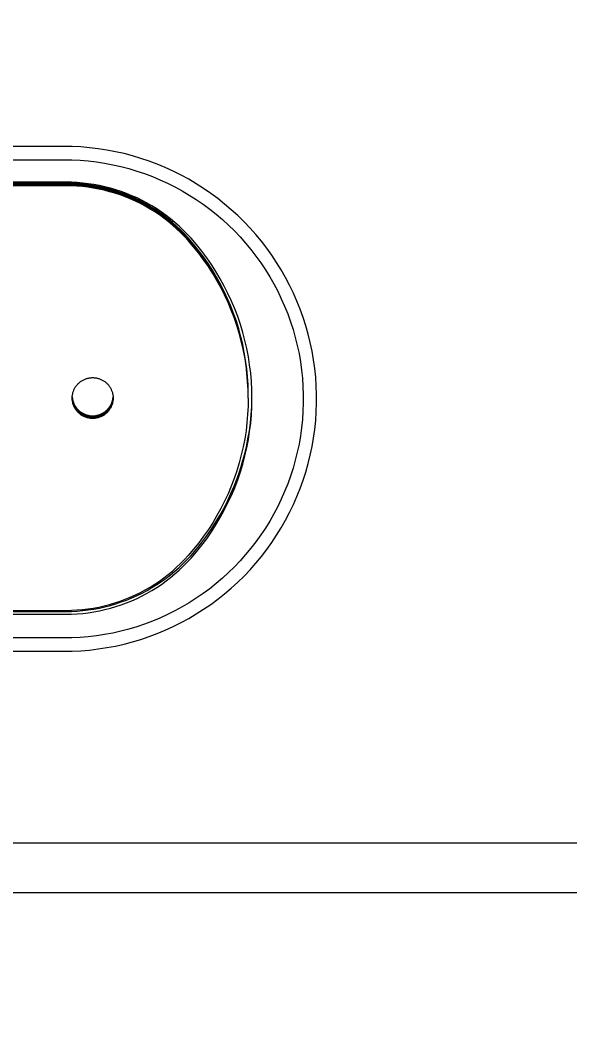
# Model space of a CAD drawing. Header units: millimetres. Extents: x -208 to 4974, y -28 to 3137.
# Drawn here: x 1557 to 1630.8, y 2717.2 to 2854.2 of the extents above; entities that cross this region are included whole.
import ezdxf

# ---------------------------------------------------------------- set-up
doc = ezdxf.new("R2010")
doc.units = ezdxf.units.MM
doc.layers.add('ZANO_R', color=7, linetype='Continuous', lineweight=0)
doc.layers.add('ZANO_W', color=1, linetype='Continuous', lineweight=0)
doc.styles.add('Arial', font='arial.ttf')
doc.styles.get("Standard").update_dxf_attribs({"font": 'ARIALUNI.TTF'})
doc.dimstyles.new('pl i ang', dxfattribs={"dimtxt": 50, "dimasz": 50, "dimexe": 1.25, "dimexo": 0.625, "dimgap": 10, "dimtad": 1, "dimtoh": 1, "dimtxsty": 'Standard', "dimcen": 2.5, "dimclrd": 1, "dimclre": 1, "dimclrt": 1, "dimadec": 0, "dimazin": 0, "dimtfac": 1, "dimtmove": 0, "dimatfit": 3, "dimfxl": 1, "dimarcsym": 1})

# ---------------------------------------------------------------- blocks, each defined once
blk = doc.blocks.new('*D507')
at = {"layer": 'ZANO_W', "color": 1, "lineweight": -2}
blk.add_arc((4072.53, 2413.74), 150.81, 99.5517, 164.7582, dxfattribs=at)
at = {"layer": 'ZANO_W', "color": 1}
for points in [[(4047.72, 2555.79), (4047.28, 2569.12), (4087.48, 2563.8)], [(3920.41, 2454.27), (3933.63, 2452.5), (3921.72, 2413.74)]]:
    blk.add_solid(points, dxfattribs=at)
at = {"layer": 'ZANO_W', "color": 1, "insert": (3950.72, 2548.28), "char_height": 40, "attachment_point": 5, "rotation": 42.155, "style": 'Arial'}
blk.add_mtext('96%%d', dxfattribs=at)

msp = doc.modelspace()

# ---------------------------------------------------------------- linework, layer by layer
at = {"layer": 'ZANO_R'}
for p, q in [((1562.83, 2837.23), (1475.42, 2837.23)), ((1564, 2837.21), (1562.83, 2837.23)), ((1565.17, 2837.16), (1564, 2837.21)), ((1566.34, 2837.06), (1565.17, 2837.16)), ((1567.5, 2836.92), (1566.34, 2837.06)), ((1568.66, 2836.74), (1567.5, 2836.92)), ((1569.81, 2836.53), (1568.66, 2836.74)), ((1570.96, 2836.27), (1569.81, 2836.53)), ((1572.09, 2835.97), (1570.96, 2836.27)), ((1573.21, 2835.63), (1572.09, 2835.97)), ((1475.42, 2835.45), (1562.83, 2835.45)), ((1562.83, 2835.45), (1563.94, 2835.43)), ((1563.94, 2835.43), (1565.05, 2835.38)), ((1565.05, 2835.38), (1566.15, 2835.28)), ((1566.15, 2835.28), (1567.26, 2835.15)), ((1567.26, 2835.15), (1568.35, 2834.98)), ((1568.35, 2834.98), (1569.44, 2834.78)), ((1569.44, 2834.78), (1570.53, 2834.53)), ((1570.53, 2834.53), (1571.6, 2834.25)), ((1574.32, 2835.26), (1573.21, 2835.63)), ((1575.42, 2834.85), (1574.32, 2835.26)), ((1576.5, 2834.39), (1575.42, 2834.85)), ((1571.6, 2834.25), (1572.67, 2833.93)), ((1572.67, 2833.93), (1573.72, 2833.58)), ((1573.72, 2833.58), (1574.76, 2833.19)), ((1574.76, 2833.19), (1575.78, 2832.76)), ((1577.57, 2833.91), (1576.5, 2834.39)), ((1578.62, 2833.38), (1577.57, 2833.91)), ((1579.65, 2832.82), (1578.62, 2833.38)), ((1563.13, 2832.43), (1446.35, 2832.43)), ((1563.13, 2832.31), (1446.35, 2832.31)), ((1563.13, 2832.19), (1446.35, 2832.19)), ((1563.13, 2832.08), (1446.35, 2832.08)), ((1563.13, 2831.96), (1446.35, 2831.96)), ((1563.89, 2832.42), (1563.13, 2832.43)), ((1563.88, 2832.3), (1563.13, 2832.31)), ((1563.88, 2832.18), (1563.13, 2832.19)), ((1563.88, 2832.06), (1563.13, 2832.08)), ((1563.88, 2831.95), (1563.13, 2831.96)), ((1564.62, 2832.26), (1563.88, 2832.3)), ((1564.62, 2832.14), (1563.88, 2832.18)), ((1564.62, 2832.03), (1563.88, 2832.06)), ((1564.62, 2831.91), (1563.88, 2831.95)), ((1564.65, 2832.38), (1563.89, 2832.42)), ((1565.36, 2832.2), (1564.62, 2832.26)), ((1565.36, 2832.08), (1564.62, 2832.14)), ((1565.36, 2831.96), (1564.62, 2832.03)), ((1565.36, 2831.85), (1564.62, 2831.91)), ((1565.41, 2832.32), (1564.65, 2832.38)), ((1566.1, 2832.11), (1565.36, 2832.2)), ((1566.1, 2832), (1565.36, 2832.08)), ((1566.1, 2831.88), (1565.36, 2831.96)), ((1566.1, 2831.76), (1565.36, 2831.85)), ((1566.16, 2832.23), (1565.41, 2832.32)), ((1566.83, 2832), (1566.1, 2832.11)), ((1566.83, 2831.88), (1566.1, 2832)), ((1566.83, 2831.77), (1566.1, 2831.88)), ((1566.83, 2831.65), (1566.1, 2831.76)), ((1566.91, 2832.12), (1566.16, 2832.23)), ((1567.56, 2831.86), (1566.83, 2832)), ((1567.56, 2831.75), (1566.83, 2831.88)), ((1567.56, 2831.63), (1566.83, 2831.77)), ((1567.66, 2831.98), (1566.91, 2832.12)), ((1568.28, 2831.7), (1567.56, 2831.86)), ((1568.28, 2831.59), (1567.56, 2831.75)), ((1568.4, 2831.81), (1567.66, 2831.98)), ((1569, 2831.52), (1568.28, 2831.7)), ((1569.14, 2831.62), (1568.4, 2831.81)), ((1575.78, 2832.76), (1576.79, 2832.3)), ((1576.79, 2832.3), (1577.79, 2831.8)), ((1577.79, 2831.8), (1578.76, 2831.27)), ((1580.66, 2832.23), (1579.65, 2832.82)), ((1581.65, 2831.6), (1580.66, 2832.23)), ((1567.56, 2831.51), (1566.83, 2831.65)), ((1568.28, 2831.47), (1567.56, 2831.63)), ((1568.28, 2831.35), (1567.56, 2831.51)), ((1569, 2831.4), (1568.28, 2831.59)), ((1569, 2831.28), (1568.28, 2831.47)), ((1569, 2831.16), (1568.28, 2831.35)), ((1569.72, 2831.31), (1569, 2831.52)), ((1569.72, 2831.19), (1569, 2831.4)), ((1569.72, 2831.07), (1569, 2831.28)), ((1569.72, 2830.95), (1569, 2831.16)), ((1569.87, 2831.41), (1569.14, 2831.62)), ((1570.42, 2831.07), (1569.72, 2831.31)), ((1570.42, 2830.96), (1569.72, 2831.19)), ((1570.42, 2830.84), (1569.72, 2831.07)), ((1570.42, 2830.72), (1569.72, 2830.95)), ((1570.59, 2831.17), (1569.87, 2831.41)), ((1571.12, 2830.82), (1570.42, 2831.07)), ((1571.12, 2830.7), (1570.42, 2830.96)), ((1571.12, 2830.58), (1570.42, 2830.84)), ((1571.12, 2830.46), (1570.42, 2830.72)), ((1571.3, 2830.91), (1570.59, 2831.17)), ((1571.8, 2830.54), (1571.12, 2830.82)), ((1571.8, 2830.42), (1571.12, 2830.7)), ((1571.8, 2830.3), (1571.12, 2830.58)), ((1571.8, 2830.18), (1571.12, 2830.46)), ((1572, 2830.62), (1571.3, 2830.91)), ((1572.48, 2830.23), (1571.8, 2830.54)), ((1572.48, 2830.12), (1571.8, 2830.42)), ((1572.48, 2830), (1571.8, 2830.3)), ((1572.7, 2830.31), (1572, 2830.62)), ((1573.38, 2829.97), (1572.7, 2830.31)), ((1578.76, 2831.27), (1579.72, 2830.7)), ((1579.72, 2830.7), (1580.65, 2830.11)), ((1582.61, 2830.93), (1581.65, 2831.6)), ((1583.55, 2830.23), (1582.61, 2830.93)), ((1572.48, 2829.88), (1571.8, 2830.18)), ((1573.15, 2829.91), (1572.48, 2830.23)), ((1573.15, 2829.79), (1572.48, 2830.12)), ((1573.15, 2829.67), (1572.48, 2830)), ((1573.15, 2829.55), (1572.48, 2829.88)), ((1573.81, 2829.56), (1573.15, 2829.91)), ((1573.81, 2829.44), (1573.15, 2829.79)), ((1573.81, 2829.32), (1573.15, 2829.67)), ((1573.81, 2829.21), (1573.15, 2829.55)), ((1574.05, 2829.62), (1573.38, 2829.97)), ((1574.45, 2829.19), (1573.81, 2829.56)), ((1574.45, 2829.07), (1573.81, 2829.44)), ((1574.45, 2828.95), (1573.81, 2829.32)), ((1574.45, 2828.83), (1573.81, 2829.21)), ((1574.71, 2829.24), (1574.05, 2829.62)), ((1575.08, 2828.8), (1574.45, 2829.19)), ((1575.08, 2828.68), (1574.45, 2829.07)), ((1575.08, 2828.56), (1574.45, 2828.95)), ((1575.35, 2828.84), (1574.71, 2829.24)), ((1580.65, 2830.11), (1581.57, 2829.48)), ((1581.57, 2829.48), (1582.46, 2828.82)), ((1584.47, 2829.5), (1583.55, 2830.23)), ((1585.36, 2828.74), (1584.47, 2829.5)), ((1575.08, 2828.44), (1574.45, 2828.83)), ((1575.7, 2828.38), (1575.08, 2828.8)), ((1575.7, 2828.27), (1575.08, 2828.68)), ((1575.7, 2828.15), (1575.08, 2828.56)), ((1575.7, 2828.03), (1575.08, 2828.44)), ((1575.98, 2828.42), (1575.35, 2828.84)), ((1576.3, 2827.95), (1575.7, 2828.38)), ((1576.3, 2827.83), (1575.7, 2828.27)), ((1576.3, 2827.71), (1575.7, 2828.15)), ((1576.3, 2827.6), (1575.7, 2828.03)), ((1576.6, 2827.97), (1575.98, 2828.42)), ((1576.89, 2827.5), (1576.3, 2827.95)), ((1576.89, 2827.38), (1576.3, 2827.83)), ((1576.89, 2827.26), (1576.3, 2827.71)), ((1576.89, 2827.14), (1576.3, 2827.6)), ((1577.2, 2827.51), (1576.6, 2827.97)), ((1582.46, 2828.82), (1583.33, 2828.13)), ((1583.33, 2828.13), (1584.18, 2827.41)), ((1586.23, 2827.95), (1585.36, 2828.74)), ((1587.07, 2827.13), (1586.23, 2827.95)), ((1577.46, 2827.02), (1576.89, 2827.5)), ((1577.46, 2826.91), (1576.89, 2827.38)), ((1577.46, 2826.79), (1576.89, 2827.26)), ((1577.46, 2826.67), (1576.89, 2827.14)), ((1577.79, 2827.02), (1577.2, 2827.51)), ((1578.02, 2826.53), (1577.46, 2827.02)), ((1578.02, 2826.41), (1577.46, 2826.91)), ((1578.02, 2826.3), (1577.46, 2826.79)), ((1578.02, 2826.18), (1577.46, 2826.67)), ((1578.36, 2826.52), (1577.79, 2827.02)), ((1578.56, 2826.02), (1578.02, 2826.53)), ((1578.56, 2825.9), (1578.02, 2826.41)), ((1578.56, 2825.78), (1578.02, 2826.3)), ((1578.91, 2826), (1578.36, 2826.52)), ((1584.18, 2827.41), (1585, 2826.66)), ((1585, 2826.66), (1585.79, 2825.88)), ((1587.88, 2826.28), (1587.07, 2827.13)), ((1588.65, 2825.41), (1587.88, 2826.28)), ((1578.56, 2825.67), (1578.02, 2826.18)), ((1579.08, 2825.49), (1578.56, 2826.02)), ((1579.08, 2825.37), (1578.56, 2825.9)), ((1579.08, 2825.26), (1578.56, 2825.78)), ((1579.08, 2825.14), (1578.56, 2825.67)), ((1579.44, 2825.46), (1578.91, 2826)), ((1579.58, 2824.95), (1579.08, 2825.49)), ((1579.58, 2824.83), (1579.08, 2825.37)), ((1579.58, 2824.71), (1579.08, 2825.26)), ((1579.58, 2824.59), (1579.08, 2825.14)), ((1579.96, 2824.9), (1579.44, 2825.46)), ((1580.29, 2824.12), (1579.58, 2824.95)), ((1580.29, 2824), (1579.58, 2824.83)), ((1580.69, 2824.05), (1579.96, 2824.9)), ((1585.79, 2825.88), (1586.56, 2825.08)), ((1586.56, 2825.08), (1587.29, 2824.24)), ((1589.4, 2824.5), (1588.65, 2825.41)), ((1580.25, 2823.93), (1579.58, 2824.71)), ((1580.3, 2823.76), (1579.58, 2824.59)), ((1580.9, 2823.13), (1580.25, 2823.93)), ((1580.97, 2823.28), (1580.29, 2824.12)), ((1580.98, 2823.15), (1580.29, 2824)), ((1580.99, 2822.9), (1580.3, 2823.76)), ((1581.39, 2823.18), (1580.69, 2824.05)), ((1587.29, 2824.24), (1588, 2823.39)), ((1590.12, 2823.58), (1589.4, 2824.5)), ((1590.8, 2822.62), (1590.12, 2823.58)), ((1581.52, 2822.31), (1580.9, 2823.13)), ((1581.62, 2822.41), (1580.97, 2823.28)), ((1581.63, 2822.28), (1580.98, 2823.15)), ((1581.65, 2822.02), (1580.99, 2822.9)), ((1582.06, 2822.28), (1581.39, 2823.18)), ((1582.11, 2821.47), (1581.52, 2822.31)), ((1582.24, 2821.52), (1581.62, 2822.41)), ((1582.25, 2821.38), (1581.63, 2822.28)), ((1582.69, 2821.36), (1582.06, 2822.28)), ((1588, 2823.39), (1588.68, 2822.51)), ((1588.68, 2822.51), (1589.33, 2821.61)), ((1591.45, 2821.65), (1590.8, 2822.62)), ((1582.28, 2821.11), (1581.65, 2822.02)), ((1582.68, 2820.62), (1582.11, 2821.47)), ((1582.83, 2820.61), (1582.24, 2821.52)), ((1582.84, 2820.47), (1582.25, 2821.38)), ((1582.87, 2820.18), (1582.28, 2821.11)), ((1583.3, 2820.42), (1582.69, 2821.36)), ((1589.33, 2821.61), (1589.95, 2820.68)), ((1592.07, 2820.65), (1591.45, 2821.65)), ((1583.21, 2819.74), (1582.68, 2820.62)), ((1583.38, 2819.68), (1582.83, 2820.61)), ((1583.4, 2819.53), (1582.84, 2820.47)), ((1583.44, 2819.24), (1582.87, 2820.18)), ((1583.72, 2818.85), (1583.21, 2819.74)), ((1583.87, 2819.46), (1583.3, 2820.42)), ((1583.91, 2818.74), (1583.38, 2819.68)), ((1583.93, 2818.58), (1583.4, 2819.53)), ((1584.41, 2818.48), (1583.87, 2819.46)), ((1589.95, 2820.68), (1590.53, 2819.74)), ((1590.53, 2819.74), (1591.08, 2818.77)), ((1592.65, 2819.63), (1592.07, 2820.65)), ((1593.2, 2818.59), (1592.65, 2819.63)), ((1583.97, 2818.27), (1583.44, 2819.24)), ((1583.73, 2818.83), (1583.72, 2818.85)), ((1583.9, 2818.53), (1583.73, 2818.83)), ((1583.9, 2818.52), (1583.9, 2818.53)), ((1584.07, 2818.21), (1583.9, 2818.52)), ((1584.4, 2817.77), (1583.91, 2818.74)), ((1584.43, 2817.61), (1583.93, 2818.58)), ((1584.47, 2817.29), (1583.97, 2818.27)), ((1584.07, 2818.2), (1584.07, 2818.21)), ((1584.48, 2817.39), (1584.07, 2818.2)), ((1584.92, 2817.48), (1584.41, 2818.48)), ((1591.08, 2818.77), (1591.6, 2817.79)), ((1593.71, 2817.54), (1593.2, 2818.59)), ((1584.86, 2816.79), (1584.4, 2817.77)), ((1584.89, 2816.62), (1584.43, 2817.61)), ((1584.93, 2816.29), (1584.47, 2817.29)), ((1584.86, 2816.56), (1584.48, 2817.39)), ((1585.29, 2815.79), (1584.86, 2816.79)), ((1585.31, 2815.61), (1584.89, 2816.62)), ((1585.39, 2816.47), (1584.92, 2817.48)), ((1591.6, 2817.79), (1592.08, 2816.79)), ((1592.08, 2816.79), (1592.53, 2815.77)), ((1594.18, 2816.47), (1593.71, 2817.54)), ((1585.22, 2815.72), (1584.86, 2816.56)), ((1585.36, 2815.27), (1584.93, 2816.29)), ((1585.56, 2814.88), (1585.22, 2815.72)), ((1585.68, 2814.78), (1585.29, 2815.79)), ((1585.71, 2814.6), (1585.31, 2815.61)), ((1585.75, 2814.25), (1585.36, 2815.27)), ((1585.82, 2815.44), (1585.39, 2816.47)), ((1586.22, 2814.39), (1585.82, 2815.44)), ((1592.53, 2815.77), (1592.94, 2814.74)), ((1594.61, 2815.38), (1594.18, 2816.47)), ((1595.01, 2814.27), (1594.61, 2815.38)), ((1585.68, 2814.56), (1585.56, 2814.88)), ((1586.04, 2813.76), (1585.68, 2814.78)), ((1585.69, 2814.53), (1585.68, 2814.56)), ((1585.8, 2814.21), (1585.69, 2814.53)), ((1586.06, 2813.57), (1585.71, 2814.6)), ((1586.11, 2813.2), (1585.75, 2814.25)), ((1585.81, 2814.19), (1585.8, 2814.21)), ((1585.92, 2813.87), (1585.81, 2814.19)), ((1585.93, 2813.84), (1585.92, 2813.87)), ((1586.58, 2813.33), (1586.22, 2814.39)), ((1592.94, 2814.74), (1593.32, 2813.7)), ((1595.37, 2813.16), (1595.01, 2814.27)), ((1586.04, 2813.52), (1585.93, 2813.84)), ((1586.36, 2812.73), (1586.04, 2813.76)), ((1586.05, 2813.5), (1586.04, 2813.52)), ((1586.15, 2813.17), (1586.05, 2813.5)), ((1586.39, 2812.52), (1586.06, 2813.57)), ((1586.43, 2812.15), (1586.11, 2813.2)), ((1586.16, 2813.15), (1586.15, 2813.17)), ((1586.26, 2812.81), (1586.16, 2813.15)), ((1586.27, 2812.8), (1586.26, 2812.81)), ((1586.37, 2812.46), (1586.27, 2812.8)), ((1586.65, 2811.68), (1586.36, 2812.73)), ((1586.67, 2811.47), (1586.39, 2812.52)), ((1586.91, 2812.26), (1586.58, 2813.33)), ((1593.32, 2813.7), (1593.66, 2812.64)), ((1593.66, 2812.64), (1593.96, 2811.57)), ((1595.69, 2812.03), (1595.37, 2813.16)), ((1586.57, 2811.74), (1586.37, 2812.46)), ((1586.71, 2811.08), (1586.43, 2812.15)), ((1586.8, 2810.83), (1586.57, 2811.74)), ((1586.9, 2810.63), (1586.65, 2811.68)), ((1586.92, 2810.41), (1586.67, 2811.47)), ((1587.2, 2811.18), (1586.91, 2812.26)), ((1587.45, 2810.09), (1587.2, 2811.18)), ((1593.96, 2811.57), (1594.23, 2810.49)), ((1595.97, 2810.89), (1595.69, 2812.03)), ((1586.96, 2810.01), (1586.71, 2811.08)), ((1587, 2809.92), (1586.8, 2810.83)), ((1587.11, 2809.57), (1586.9, 2810.63)), ((1587.13, 2809.34), (1586.92, 2810.41)), ((1587.16, 2808.93), (1586.96, 2810.01)), ((1587.17, 2809), (1587, 2809.92)), ((1587.66, 2808.99), (1587.45, 2810.09)), ((1594.23, 2810.49), (1594.46, 2809.41)), ((1596.21, 2809.75), (1595.97, 2810.89)), ((1587.29, 2808.5), (1587.11, 2809.57)), ((1587.31, 2808.26), (1587.13, 2809.34)), ((1587.34, 2807.84), (1587.16, 2808.93)), ((1587.32, 2808.07), (1587.17, 2809)), ((1587.43, 2807.42), (1587.29, 2808.5)), ((1587.83, 2807.89), (1587.66, 2808.99)), ((1594.46, 2809.41), (1594.65, 2808.31)), ((1596.42, 2808.59), (1596.21, 2809.75)), ((1596.58, 2807.43), (1596.42, 2808.59)), ((1587.45, 2807.18), (1587.31, 2808.26)), ((1587.44, 2807.14), (1587.32, 2808.07)), ((1587.47, 2806.75), (1587.34, 2807.84)), ((1587.54, 2806.34), (1587.43, 2807.42)), ((1587.53, 2806.21), (1587.44, 2807.14)), ((1587.55, 2806.1), (1587.45, 2807.18)), ((1587.97, 2806.77), (1587.83, 2807.89)), ((1594.65, 2808.31), (1594.8, 2807.21)), ((1594.8, 2807.21), (1594.92, 2806.11)), ((1596.7, 2806.26), (1596.58, 2807.43)), ((1565.05, 2805.61), (1565.13, 2805.67)), ((1565.13, 2805.67), (1565.21, 2805.72)), ((1565.21, 2805.72), (1565.29, 2805.77)), ((1565.29, 2805.77), (1565.37, 2805.82)), ((1565.37, 2805.82), (1565.46, 2805.87)), ((1565.46, 2805.87), (1565.54, 2805.91)), ((1565.54, 2805.91), (1565.63, 2805.95)), ((1565.63, 2805.95), (1565.72, 2805.99)), ((1565.72, 2805.99), (1565.81, 2806.02)), ((1565.81, 2806.02), (1565.9, 2806.05)), ((1565.9, 2806.05), (1565.99, 2806.08)), ((1565.99, 2806.08), (1566.08, 2806.11)), ((1566.08, 2806.11), (1566.17, 2806.13)), ((1566.17, 2806.13), (1566.27, 2806.15)), ((1566.27, 2806.15), (1566.36, 2806.16)), ((1566.36, 2806.16), (1566.46, 2806.17)), ((1566.46, 2806.17), (1566.55, 2806.18)), ((1566.55, 2806.18), (1566.65, 2806.19)), ((1566.65, 2806.19), (1566.74, 2806.19)), ((1566.74, 2806.19), (1566.84, 2806.19)), ((1566.84, 2806.19), (1566.94, 2806.18)), ((1566.94, 2806.18), (1567.03, 2806.17)), ((1567.03, 2806.17), (1567.13, 2806.16)), ((1567.13, 2806.16), (1567.22, 2806.15)), ((1567.22, 2806.15), (1567.31, 2806.13)), ((1567.31, 2806.13), (1567.41, 2806.11)), ((1567.41, 2806.11), (1567.5, 2806.08)), ((1567.5, 2806.08), (1567.59, 2806.05)), ((1567.59, 2806.05), (1567.68, 2806.02)), ((1567.68, 2806.02), (1567.77, 2805.99)), ((1567.77, 2805.99), (1567.86, 2805.95)), ((1567.86, 2805.95), (1567.95, 2805.91)), ((1567.95, 2805.91), (1568.03, 2805.87)), ((1568.03, 2805.87), (1568.12, 2805.82)), ((1568.12, 2805.82), (1568.2, 2805.77)), ((1568.2, 2805.77), (1568.28, 2805.72)), ((1568.28, 2805.72), (1568.36, 2805.67)), ((1568.36, 2805.67), (1568.43, 2805.61)), ((1587.56, 2805.65), (1587.47, 2806.75)), ((1587.54, 2806.05), (1587.53, 2806.21)), ((1587.61, 2805.26), (1587.54, 2806.34)), ((1587.56, 2805.83), (1587.54, 2806.05)), ((1587.61, 2805.01), (1587.55, 2806.1)), ((1587.57, 2805.7), (1587.56, 2805.83)), ((1587.62, 2804.55), (1587.56, 2805.65)), ((1587.59, 2805.45), (1587.57, 2805.7)), ((1588.06, 2805.66), (1587.97, 2806.77)), ((1588.12, 2804.54), (1588.06, 2805.66)), ((1594.92, 2806.11), (1594.99, 2805)), ((1596.78, 2805.09), (1596.7, 2806.26)), ((1564.1, 2804.2), (1564.13, 2804.3)), ((1564.13, 2804.3), (1564.16, 2804.39)), ((1564.16, 2804.39), (1564.2, 2804.47)), ((1564.2, 2804.47), (1564.23, 2804.56)), ((1564.23, 2804.56), (1564.27, 2804.65)), ((1564.27, 2804.65), (1564.32, 2804.74)), ((1564.32, 2804.74), (1564.37, 2804.82)), ((1564.37, 2804.82), (1564.41, 2804.9)), ((1564.41, 2804.9), (1564.47, 2804.98)), ((1564.47, 2804.98), (1564.52, 2805.06)), ((1564.52, 2805.06), (1564.58, 2805.14)), ((1564.58, 2805.14), (1564.64, 2805.21)), ((1564.64, 2805.21), (1564.7, 2805.28)), ((1564.7, 2805.28), (1564.77, 2805.35)), ((1564.77, 2805.35), (1564.84, 2805.42)), ((1564.84, 2805.42), (1564.91, 2805.49)), ((1564.91, 2805.49), (1564.98, 2805.55)), ((1564.98, 2805.55), (1565.05, 2805.61)), ((1568.43, 2805.61), (1568.51, 2805.55)), ((1568.51, 2805.55), (1568.58, 2805.49)), ((1568.58, 2805.49), (1568.65, 2805.42)), ((1568.65, 2805.42), (1568.72, 2805.35)), ((1568.72, 2805.35), (1568.78, 2805.28)), ((1568.78, 2805.28), (1568.85, 2805.21)), ((1568.85, 2805.21), (1568.91, 2805.14)), ((1568.91, 2805.14), (1568.97, 2805.06)), ((1568.97, 2805.06), (1569.02, 2804.98)), ((1569.02, 2804.98), (1569.07, 2804.9)), ((1569.07, 2804.9), (1569.12, 2804.82)), ((1569.12, 2804.82), (1569.17, 2804.74)), ((1569.17, 2804.74), (1569.21, 2804.65)), ((1569.21, 2804.65), (1569.25, 2804.56)), ((1569.25, 2804.56), (1569.29, 2804.47)), ((1569.29, 2804.47), (1569.33, 2804.39)), ((1569.33, 2804.39), (1569.36, 2804.3)), ((1569.36, 2804.3), (1569.39, 2804.2)), ((1587.59, 2805.34), (1587.59, 2805.45)), ((1587.61, 2805.08), (1587.59, 2805.34)), ((1587.64, 2804.18), (1587.61, 2805.26)), ((1587.61, 2804.98), (1587.61, 2805.08)), ((1587.64, 2803.92), (1587.61, 2805.01)), ((1587.62, 2804.7), (1587.61, 2804.98)), ((1587.62, 2804.63), (1587.62, 2804.7)), ((1587.63, 2804.32), (1587.62, 2804.63)), ((1587.64, 2803.45), (1587.62, 2804.55)), ((1587.63, 2804.27), (1587.63, 2804.32)), ((1587.64, 2804.16), (1587.63, 2804.27)), ((1588.14, 2803.42), (1588.12, 2804.54)), ((1594.99, 2805), (1595.03, 2803.89)), ((1596.82, 2803.92), (1596.78, 2805.09)), ((1563.99, 2803.45), (1564, 2803.54)), ((1563.99, 2803.51), (1564, 2803.41)), ((1564, 2803.35), (1563.99, 2803.45)), ((1564, 2803.64), (1564.01, 2803.73)), ((1564, 2803.54), (1564, 2803.64)), ((1564, 2803.62), (1564.01, 2803.53)), ((1564, 2803.47), (1564, 2803.56)), ((1564.01, 2803.37), (1564, 2803.47)), ((1564, 2803.41), (1564.01, 2803.32)), ((1564, 2803.26), (1564, 2803.35)), ((1564.01, 2803.16), (1564, 2803.26)), ((1564.01, 2803.73), (1564.02, 2803.83)), ((1564.01, 2803.53), (1564.02, 2803.43)), ((1564.02, 2803.28), (1564.01, 2803.37)), ((1564.01, 2803.32), (1564.02, 2803.22)), ((1564.02, 2803.07), (1564.01, 2803.16)), ((1564.02, 2803.83), (1564.04, 2803.92)), ((1564.02, 2803.43), (1564.03, 2803.34)), ((1564.04, 2803.18), (1564.02, 2803.28)), ((1564.02, 2803.22), (1564.03, 2803.13)), ((1564.04, 2802.97), (1564.02, 2803.07)), ((1564.03, 2803.34), (1564.05, 2803.25)), ((1564.03, 2803.13), (1564.05, 2803.03)), ((1564.04, 2803.92), (1564.06, 2804.02)), ((1564.06, 2803.09), (1564.04, 2803.18)), ((1564.06, 2802.88), (1564.04, 2802.97)), ((1564.05, 2803.25), (1564.07, 2803.15)), ((1564.05, 2803.03), (1564.07, 2802.94)), ((1564.06, 2804.02), (1564.08, 2804.11)), ((1564.08, 2803), (1564.06, 2803.09)), ((1564.07, 2803.15), (1564.1, 2803.06)), ((1564.07, 2802.94), (1564.09, 2802.85)), ((1564.08, 2804.11), (1564.1, 2804.2)), ((1564.11, 2802.91), (1564.08, 2803)), ((1564.1, 2803.06), (1564.12, 2802.97)), ((1564.14, 2802.81), (1564.11, 2802.91)), ((1564.12, 2802.97), (1564.15, 2802.88)), ((1569.33, 2802.88), (1569.36, 2802.97)), ((1569.38, 2802.91), (1569.35, 2802.81)), ((1569.36, 2802.97), (1569.39, 2803.06)), ((1569.41, 2803), (1569.38, 2802.91)), ((1569.39, 2804.2), (1569.41, 2804.11)), ((1569.39, 2803.06), (1569.42, 2803.15)), ((1569.4, 2802.85), (1569.42, 2802.94)), ((1569.41, 2804.11), (1569.43, 2804.02)), ((1569.43, 2803.09), (1569.41, 2803)), ((1569.42, 2803.15), (1569.44, 2803.25)), ((1569.42, 2802.94), (1569.44, 2803.03)), ((1569.43, 2804.02), (1569.45, 2803.92)), ((1569.45, 2803.18), (1569.43, 2803.09)), ((1569.45, 2802.97), (1569.43, 2802.88)), ((1569.44, 2803.25), (1569.45, 2803.34)), ((1569.44, 2803.03), (1569.46, 2803.13)), ((1569.45, 2803.92), (1569.47, 2803.83)), ((1569.45, 2803.34), (1569.47, 2803.43)), ((1569.46, 2803.28), (1569.45, 2803.18)), ((1569.47, 2803.07), (1569.45, 2802.97)), ((1569.48, 2803.37), (1569.46, 2803.28)), ((1569.46, 2803.13), (1569.47, 2803.22)), ((1569.47, 2803.83), (1569.48, 2803.73)), ((1569.47, 2803.43), (1569.48, 2803.53)), ((1569.47, 2803.22), (1569.48, 2803.32)), ((1569.48, 2803.16), (1569.47, 2803.07)), ((1569.48, 2803.73), (1569.49, 2803.64)), ((1569.48, 2803.53), (1569.49, 2803.62)), ((1569.49, 2803.56), (1569.48, 2803.47)), ((1569.48, 2803.47), (1569.48, 2803.37)), ((1569.48, 2803.32), (1569.49, 2803.41)), ((1569.49, 2803.26), (1569.48, 2803.16)), ((1569.49, 2803.64), (1569.49, 2803.54)), ((1569.49, 2803.54), (1569.49, 2803.45)), ((1569.49, 2803.41), (1569.49, 2803.51)), ((1569.49, 2803.45), (1569.49, 2803.35)), ((1569.49, 2803.35), (1569.49, 2803.26)), ((1587.64, 2803.45), (1587.62, 2802.35)), ((1587.64, 2803.94), (1587.64, 2804.16)), ((1588.11, 2802.32), (1588.14, 2803.42)), ((1588.12, 2802.3), (1588.14, 2803.42)), ((1595.03, 2803.89), (1595.03, 2802.78)), ((1596.82, 2802.75), (1596.82, 2803.92)), ((1564.08, 2802.78), (1564.06, 2802.88)), ((1564.1, 2802.69), (1564.08, 2802.78)), ((1564.09, 2802.85), (1564.12, 2802.75)), ((1564.13, 2802.6), (1564.1, 2802.69)), ((1564.12, 2802.75), (1564.15, 2802.66)), ((1564.16, 2802.51), (1564.13, 2802.6)), ((1564.17, 2802.72), (1564.14, 2802.81)), ((1564.15, 2802.88), (1564.19, 2802.79)), ((1564.15, 2802.66), (1564.18, 2802.57)), ((1564.2, 2802.42), (1564.16, 2802.51)), ((1564.2, 2802.64), (1564.17, 2802.72)), ((1564.18, 2802.57), (1564.22, 2802.49)), ((1564.19, 2802.79), (1564.22, 2802.71)), ((1564.24, 2802.55), (1564.2, 2802.64)), ((1564.23, 2802.33), (1564.2, 2802.42)), ((1564.22, 2802.71), (1564.26, 2802.62)), ((1564.22, 2802.49), (1564.26, 2802.4)), ((1564.27, 2802.24), (1564.23, 2802.33)), ((1564.28, 2802.46), (1564.24, 2802.55)), ((1564.26, 2802.62), (1564.31, 2802.53)), ((1564.26, 2802.4), (1564.3, 2802.31)), ((1564.32, 2802.16), (1564.27, 2802.24)), ((1564.33, 2802.38), (1564.28, 2802.46)), ((1564.3, 2802.31), (1564.34, 2802.23)), ((1564.31, 2802.53), (1564.35, 2802.45)), ((1564.37, 2802.08), (1564.32, 2802.16)), ((1564.37, 2802.3), (1564.33, 2802.38)), ((1564.34, 2802.23), (1564.39, 2802.15)), ((1564.35, 2802.45), (1564.4, 2802.37)), ((1564.42, 2802.21), (1564.37, 2802.3)), ((1564.41, 2801.99), (1564.37, 2802.08)), ((1564.39, 2802.15), (1564.44, 2802.07)), ((1564.4, 2802.37), (1564.45, 2802.29)), ((1564.47, 2801.91), (1564.41, 2801.99)), ((1564.48, 2802.14), (1564.42, 2802.21)), ((1564.44, 2802.07), (1564.5, 2801.99)), ((1564.45, 2802.29), (1564.51, 2802.21)), ((1564.52, 2801.84), (1564.47, 2801.91)), ((1564.53, 2802.06), (1564.48, 2802.14)), ((1564.5, 2801.99), (1564.55, 2801.91)), ((1564.51, 2802.21), (1564.56, 2802.13)), ((1564.58, 2801.76), (1564.52, 2801.84)), ((1564.59, 2801.98), (1564.53, 2802.06)), ((1564.55, 2801.91), (1564.61, 2801.83)), ((1564.56, 2802.13), (1564.62, 2802.06)), ((1564.64, 2801.68), (1564.58, 2801.76)), ((1564.65, 2801.91), (1564.59, 2801.98)), ((1564.61, 2801.83), (1564.68, 2801.76)), ((1564.62, 2802.06), (1564.68, 2801.99)), ((1564.7, 2801.61), (1564.64, 2801.68)), ((1564.71, 2801.84), (1564.65, 2801.91)), ((1564.68, 2801.99), (1564.75, 2801.92)), ((1564.68, 2801.76), (1564.74, 2801.69)), ((1564.77, 2801.54), (1564.7, 2801.61)), ((1564.78, 2801.77), (1564.71, 2801.84)), ((1564.74, 2801.69), (1564.81, 2801.62)), ((1564.75, 2801.92), (1564.81, 2801.85)), ((1564.84, 2801.47), (1564.77, 2801.54)), ((1564.85, 2801.7), (1564.78, 2801.77)), ((1564.81, 2801.85), (1564.88, 2801.78)), ((1564.81, 2801.62), (1564.88, 2801.56)), ((1564.92, 2801.64), (1564.85, 2801.7)), ((1564.88, 2801.78), (1564.95, 2801.72)), ((1564.88, 2801.56), (1564.95, 2801.49)), ((1564.99, 2801.57), (1564.92, 2801.64)), ((1564.95, 2801.72), (1565.03, 2801.66)), ((1565.06, 2801.51), (1564.99, 2801.57)), ((1565.03, 2801.66), (1565.1, 2801.6)), ((1565.1, 2801.6), (1565.18, 2801.55)), ((1565.18, 2801.55), (1565.26, 2801.49)), ((1568.23, 2801.49), (1568.31, 2801.55)), ((1568.31, 2801.55), (1568.38, 2801.6)), ((1568.38, 2801.6), (1568.46, 2801.66)), ((1568.5, 2801.57), (1568.43, 2801.51)), ((1568.46, 2801.66), (1568.53, 2801.72)), ((1568.57, 2801.64), (1568.5, 2801.57)), ((1568.53, 2801.72), (1568.6, 2801.78)), ((1568.54, 2801.49), (1568.61, 2801.56)), ((1568.64, 2801.7), (1568.57, 2801.64)), ((1568.6, 2801.78), (1568.67, 2801.85)), ((1568.61, 2801.56), (1568.68, 2801.62)), ((1568.71, 2801.77), (1568.64, 2801.7)), ((1568.72, 2801.54), (1568.65, 2801.47)), ((1568.67, 2801.85), (1568.74, 2801.92)), ((1568.68, 2801.62), (1568.75, 2801.69)), ((1568.77, 2801.84), (1568.71, 2801.77)), ((1568.78, 2801.61), (1568.72, 2801.54)), ((1568.74, 2801.92), (1568.8, 2801.99)), ((1568.75, 2801.69), (1568.81, 2801.76)), ((1568.84, 2801.91), (1568.77, 2801.84)), ((1568.85, 2801.68), (1568.78, 2801.61)), ((1568.8, 2801.99), (1568.87, 2802.06)), ((1568.81, 2801.76), (1568.87, 2801.83)), ((1568.9, 2801.98), (1568.84, 2801.91)), ((1568.91, 2801.76), (1568.85, 2801.68)), ((1568.87, 2802.06), (1568.93, 2802.13)), ((1568.87, 2801.83), (1568.93, 2801.91)), ((1568.96, 2802.06), (1568.9, 2801.98)), ((1568.97, 2801.84), (1568.91, 2801.76)), ((1568.93, 2802.13), (1568.98, 2802.21)), ((1568.93, 2801.91), (1568.99, 2801.99)), ((1569.01, 2802.14), (1568.96, 2802.06)), ((1569.02, 2801.91), (1568.97, 2801.84)), ((1568.98, 2802.21), (1569.04, 2802.29)), ((1568.99, 2801.99), (1569.04, 2802.07)), ((1569.06, 2802.21), (1569.01, 2802.14)), ((1569.07, 2801.99), (1569.02, 2801.91)), ((1569.04, 2802.29), (1569.09, 2802.37)), ((1569.04, 2802.07), (1569.09, 2802.15)), ((1569.11, 2802.3), (1569.06, 2802.21)), ((1569.12, 2802.08), (1569.07, 2801.99)), ((1569.09, 2802.37), (1569.14, 2802.45)), ((1569.09, 2802.15), (1569.14, 2802.23)), ((1569.16, 2802.38), (1569.11, 2802.3)), ((1569.17, 2802.16), (1569.12, 2802.08)), ((1569.14, 2802.45), (1569.18, 2802.53)), ((1569.14, 2802.23), (1569.19, 2802.31)), ((1569.2, 2802.46), (1569.16, 2802.38)), ((1569.21, 2802.24), (1569.17, 2802.16)), ((1569.18, 2802.53), (1569.22, 2802.62)), ((1569.19, 2802.31), (1569.23, 2802.4)), ((1569.25, 2802.55), (1569.2, 2802.46)), ((1569.25, 2802.33), (1569.21, 2802.24)), ((1569.22, 2802.62), (1569.26, 2802.71)), ((1569.23, 2802.4), (1569.27, 2802.49)), ((1569.28, 2802.64), (1569.25, 2802.55)), ((1569.29, 2802.42), (1569.25, 2802.33)), ((1569.26, 2802.71), (1569.3, 2802.79)), ((1569.27, 2802.49), (1569.31, 2802.57)), ((1569.32, 2802.72), (1569.28, 2802.64)), ((1569.33, 2802.51), (1569.29, 2802.42)), ((1569.3, 2802.79), (1569.33, 2802.88)), ((1569.31, 2802.57), (1569.34, 2802.66)), ((1569.35, 2802.81), (1569.32, 2802.72)), ((1569.36, 2802.6), (1569.33, 2802.51)), ((1569.34, 2802.66), (1569.37, 2802.75)), ((1569.39, 2802.69), (1569.36, 2802.6)), ((1569.37, 2802.75), (1569.4, 2802.85)), ((1569.41, 2802.78), (1569.39, 2802.69)), ((1569.43, 2802.88), (1569.41, 2802.78)), ((1587.62, 2802.35), (1587.56, 2801.25)), ((1588.04, 2801.22), (1588.11, 2802.32)), ((1588.06, 2801.19), (1588.12, 2802.3)), ((1594.99, 2801.67), (1594.92, 2800.56)), ((1595.03, 2802.78), (1594.99, 2801.67)), ((1596.7, 2800.41), (1596.78, 2801.58)), ((1596.78, 2801.58), (1596.82, 2802.75)), ((1564.91, 2801.41), (1564.84, 2801.47)), ((1564.98, 2801.35), (1564.91, 2801.41)), ((1564.95, 2801.49), (1565.02, 2801.43)), ((1565.05, 2801.29), (1564.98, 2801.35)), ((1565.02, 2801.43), (1565.1, 2801.37)), ((1565.13, 2801.23), (1565.05, 2801.29)), ((1565.14, 2801.46), (1565.06, 2801.51)), ((1565.1, 2801.37), (1565.17, 2801.32)), ((1565.21, 2801.17), (1565.13, 2801.23)), ((1565.22, 2801.4), (1565.14, 2801.46)), ((1565.17, 2801.32), (1565.25, 2801.26)), ((1565.29, 2801.12), (1565.21, 2801.17)), ((1565.3, 2801.35), (1565.22, 2801.4)), ((1565.25, 2801.26), (1565.33, 2801.21)), ((1565.26, 2801.49), (1565.34, 2801.44)), ((1565.37, 2801.07), (1565.29, 2801.12)), ((1565.38, 2801.3), (1565.3, 2801.35)), ((1565.33, 2801.21), (1565.42, 2801.17)), ((1565.34, 2801.44), (1565.42, 2801.4)), ((1565.46, 2801.03), (1565.37, 2801.07)), ((1565.46, 2801.26), (1565.38, 2801.3)), ((1565.42, 2801.4), (1565.51, 2801.35)), ((1565.42, 2801.17), (1565.5, 2801.12)), ((1565.55, 2801.22), (1565.46, 2801.26)), ((1565.54, 2800.98), (1565.46, 2801.03)), ((1565.5, 2801.12), (1565.59, 2801.08)), ((1565.51, 2801.35), (1565.59, 2801.31)), ((1565.63, 2800.94), (1565.54, 2800.98)), ((1565.63, 2801.18), (1565.55, 2801.22)), ((1565.59, 2801.31), (1565.68, 2801.27)), ((1565.59, 2801.08), (1565.67, 2801.04)), ((1565.72, 2801.14), (1565.63, 2801.18)), ((1565.72, 2800.91), (1565.63, 2800.94)), ((1565.67, 2801.04), (1565.76, 2801)), ((1565.68, 2801.27), (1565.77, 2801.24)), ((1565.81, 2801.1), (1565.72, 2801.14)), ((1565.81, 2800.87), (1565.72, 2800.91)), ((1565.76, 2801), (1565.85, 2800.97)), ((1565.77, 2801.24), (1565.86, 2801.21)), ((1565.9, 2801.07), (1565.81, 2801.1)), ((1565.9, 2800.84), (1565.81, 2800.87)), ((1565.85, 2800.97), (1565.94, 2800.94)), ((1565.86, 2801.21), (1565.95, 2801.18)), ((1565.99, 2801.05), (1565.9, 2801.07)), ((1565.99, 2800.81), (1565.9, 2800.84)), ((1565.94, 2800.94), (1566.04, 2800.92)), ((1565.95, 2801.18), (1566.04, 2801.15)), ((1566.08, 2801.02), (1565.99, 2801.05)), ((1566.08, 2800.79), (1565.99, 2800.81)), ((1566.04, 2801.15), (1566.13, 2801.13)), ((1566.04, 2800.92), (1566.13, 2800.89)), ((1566.18, 2801), (1566.08, 2801.02)), ((1566.17, 2800.77), (1566.08, 2800.79)), ((1566.13, 2801.13), (1566.22, 2801.11)), ((1566.13, 2800.89), (1566.22, 2800.87)), ((1566.27, 2800.75), (1566.17, 2800.77)), ((1566.27, 2800.98), (1566.18, 2801)), ((1566.22, 2801.11), (1566.32, 2801.09)), ((1566.22, 2800.87), (1566.32, 2800.86)), ((1566.36, 2800.97), (1566.27, 2800.98)), ((1566.36, 2800.73), (1566.27, 2800.75)), ((1566.32, 2801.09), (1566.41, 2801.08)), ((1566.32, 2800.86), (1566.41, 2800.84)), ((1566.46, 2800.96), (1566.36, 2800.97)), ((1566.46, 2800.72), (1566.36, 2800.73)), ((1566.41, 2801.08), (1566.51, 2801.07)), ((1566.41, 2800.84), (1566.51, 2800.83)), ((1566.55, 2800.95), (1566.46, 2800.96)), ((1566.55, 2800.71), (1566.46, 2800.72)), ((1566.51, 2801.07), (1566.6, 2801.06)), ((1566.51, 2800.83), (1566.6, 2800.83)), ((1566.65, 2800.94), (1566.55, 2800.95)), ((1566.65, 2800.71), (1566.55, 2800.71)), ((1566.6, 2801.06), (1566.7, 2801.06)), ((1566.6, 2800.83), (1566.7, 2800.82)), ((1566.74, 2800.94), (1566.65, 2800.94)), ((1566.74, 2800.71), (1566.65, 2800.71)), ((1566.7, 2801.06), (1566.79, 2801.06)), ((1566.7, 2800.82), (1566.79, 2800.82)), ((1566.84, 2800.94), (1566.74, 2800.94)), ((1566.84, 2800.71), (1566.74, 2800.71)), ((1566.79, 2801.06), (1566.89, 2801.06)), ((1566.79, 2800.82), (1566.89, 2800.83)), ((1566.93, 2800.95), (1566.84, 2800.94)), ((1566.94, 2800.71), (1566.84, 2800.71)), ((1566.89, 2801.06), (1566.98, 2801.07)), ((1566.89, 2800.83), (1566.98, 2800.83)), ((1567.03, 2800.96), (1566.93, 2800.95)), ((1567.03, 2800.72), (1566.94, 2800.71)), ((1566.98, 2801.07), (1567.08, 2801.08)), ((1566.98, 2800.83), (1567.08, 2800.84)), ((1567.12, 2800.97), (1567.03, 2800.96)), ((1567.13, 2800.73), (1567.03, 2800.72)), ((1567.08, 2801.08), (1567.17, 2801.09)), ((1567.08, 2800.84), (1567.17, 2800.86)), ((1567.22, 2800.98), (1567.12, 2800.97)), ((1567.22, 2800.75), (1567.13, 2800.73)), ((1567.17, 2801.09), (1567.26, 2801.11)), ((1567.17, 2800.86), (1567.27, 2800.87)), ((1567.31, 2801), (1567.22, 2800.98)), ((1567.31, 2800.77), (1567.22, 2800.75)), ((1567.26, 2801.11), (1567.36, 2801.13)), ((1567.27, 2800.87), (1567.36, 2800.89)), ((1567.4, 2801.02), (1567.31, 2801)), ((1567.41, 2800.79), (1567.31, 2800.77)), ((1567.36, 2801.13), (1567.45, 2801.15)), ((1567.36, 2800.89), (1567.45, 2800.92)), ((1567.5, 2801.05), (1567.4, 2801.02)), ((1567.5, 2800.81), (1567.41, 2800.79)), ((1567.45, 2801.15), (1567.54, 2801.18)), ((1567.45, 2800.92), (1567.54, 2800.94)), ((1567.59, 2801.07), (1567.5, 2801.05)), ((1567.59, 2800.84), (1567.5, 2800.81)), ((1567.54, 2801.18), (1567.63, 2801.21)), ((1567.54, 2800.94), (1567.64, 2800.97)), ((1567.68, 2801.1), (1567.59, 2801.07)), ((1567.68, 2800.87), (1567.59, 2800.84)), ((1567.63, 2801.21), (1567.72, 2801.24)), ((1567.64, 2800.97), (1567.73, 2801)), ((1567.77, 2801.14), (1567.68, 2801.1)), ((1567.77, 2800.91), (1567.68, 2800.87)), ((1567.72, 2801.24), (1567.81, 2801.27)), ((1567.73, 2801), (1567.81, 2801.04)), ((1567.85, 2801.18), (1567.77, 2801.14)), ((1567.86, 2800.94), (1567.77, 2800.91)), ((1567.81, 2801.27), (1567.9, 2801.31)), ((1567.81, 2801.04), (1567.9, 2801.08)), ((1567.94, 2801.22), (1567.85, 2801.18)), ((1567.95, 2800.98), (1567.86, 2800.94)), ((1567.9, 2801.31), (1567.98, 2801.35)), ((1567.9, 2801.08), (1567.99, 2801.12)), ((1568.03, 2801.26), (1567.94, 2801.22)), ((1568.03, 2801.03), (1567.95, 2800.98)), ((1567.98, 2801.35), (1568.07, 2801.4)), ((1567.99, 2801.12), (1568.07, 2801.17)), ((1568.11, 2801.3), (1568.03, 2801.26)), ((1568.12, 2801.07), (1568.03, 2801.03)), ((1568.07, 2801.4), (1568.15, 2801.44)), ((1568.07, 2801.17), (1568.15, 2801.21)), ((1568.19, 2801.35), (1568.11, 2801.3)), ((1568.2, 2801.12), (1568.12, 2801.07)), ((1568.15, 2801.44), (1568.23, 2801.49)), ((1568.15, 2801.21), (1568.24, 2801.26)), ((1568.27, 2801.4), (1568.19, 2801.35)), ((1568.28, 2801.17), (1568.2, 2801.12)), ((1568.24, 2801.26), (1568.31, 2801.32)), ((1568.35, 2801.46), (1568.27, 2801.4)), ((1568.36, 2801.23), (1568.28, 2801.17)), ((1568.31, 2801.32), (1568.39, 2801.37)), ((1568.43, 2801.51), (1568.35, 2801.46)), ((1568.43, 2801.29), (1568.36, 2801.23)), ((1568.39, 2801.37), (1568.47, 2801.43)), ((1568.51, 2801.35), (1568.43, 2801.29)), ((1568.47, 2801.43), (1568.54, 2801.49)), ((1568.58, 2801.41), (1568.51, 2801.35)), ((1568.65, 2801.47), (1568.58, 2801.41)), ((1587.56, 2801.25), (1587.47, 2800.15)), ((1587.93, 2800.12), (1588.04, 2801.22)), ((1587.97, 2800.07), (1588.06, 2801.19)), ((1594.92, 2800.56), (1594.8, 2799.46)), ((1596.58, 2799.24), (1596.7, 2800.41)), ((1587.34, 2799.05), (1587.16, 2797.97)), ((1587.47, 2800.15), (1587.34, 2799.05)), ((1587.6, 2797.95), (1587.79, 2799.03)), ((1587.66, 2797.86), (1587.83, 2798.96)), ((1587.79, 2799.03), (1587.93, 2800.12)), ((1587.83, 2798.96), (1587.97, 2800.07)), ((1594.8, 2799.46), (1594.65, 2798.36)), ((1596.42, 2798.08), (1596.58, 2799.24)), ((1587.16, 2797.97), (1586.96, 2796.88)), ((1587.39, 2796.87), (1587.6, 2797.95)), ((1587.45, 2796.76), (1587.66, 2797.86)), ((1594.65, 2798.36), (1594.46, 2797.26)), ((1596.21, 2796.93), (1596.42, 2798.08)), ((1586.96, 2796.88), (1586.71, 2795.81)), ((1587.13, 2795.8), (1587.39, 2796.87)), ((1587.2, 2795.67), (1587.45, 2796.76)), ((1594.23, 2796.18), (1593.96, 2795.1)), ((1594.46, 2797.26), (1594.23, 2796.18)), ((1595.97, 2795.78), (1596.21, 2796.93)), ((1586.43, 2794.75), (1586.11, 2793.69)), ((1586.71, 2795.81), (1586.43, 2794.75)), ((1586.51, 2793.68), (1586.84, 2794.73)), ((1586.84, 2794.73), (1587.13, 2795.8)), ((1586.91, 2794.59), (1587.2, 2795.67)), ((1593.96, 2795.1), (1593.66, 2794.03)), ((1595.69, 2794.64), (1595.97, 2795.78)), ((1586.11, 2793.69), (1585.75, 2792.65)), ((1586.15, 2792.64), (1586.51, 2793.68)), ((1586.22, 2792.46), (1586.58, 2793.52)), ((1586.58, 2793.52), (1586.91, 2794.59)), ((1593.66, 2794.03), (1593.32, 2792.97)), ((1595.01, 2792.4), (1595.37, 2793.51)), ((1595.37, 2793.51), (1595.69, 2794.64)), ((1585.75, 2792.65), (1585.36, 2791.62)), ((1585.75, 2791.62), (1586.15, 2792.64)), ((1585.82, 2791.41), (1586.22, 2792.46)), ((1593.32, 2792.97), (1592.94, 2791.93)), ((1594.61, 2791.29), (1595.01, 2792.4)), ((1584.93, 2790.6), (1584.47, 2789.6)), ((1584.85, 2789.61), (1585.32, 2790.61)), ((1585.36, 2791.62), (1584.93, 2790.6)), ((1585.32, 2790.61), (1585.75, 2791.62)), ((1585.39, 2790.38), (1585.82, 2791.41)), ((1592.53, 2790.9), (1592.08, 2789.88)), ((1592.94, 2791.93), (1592.53, 2790.9)), ((1594.18, 2790.21), (1594.61, 2791.29)), ((1584.47, 2789.6), (1583.97, 2788.62)), ((1584.35, 2788.63), (1584.85, 2789.61)), ((1584.41, 2788.37), (1584.92, 2789.36)), ((1584.92, 2789.36), (1585.39, 2790.38)), ((1592.08, 2789.88), (1591.6, 2788.88)), ((1593.71, 2789.13), (1594.18, 2790.21)), ((1583.97, 2788.62), (1583.44, 2787.66)), ((1583.82, 2787.67), (1584.35, 2788.63)), ((1583.87, 2787.39), (1584.41, 2788.37)), ((1591.08, 2787.9), (1590.53, 2786.93)), ((1591.6, 2788.88), (1591.08, 2787.9)), ((1592.65, 2787.04), (1593.2, 2788.08)), ((1593.2, 2788.08), (1593.71, 2789.13)), ((1582.87, 2786.71), (1582.28, 2785.78)), ((1582.65, 2785.8), (1583.25, 2786.72)), ((1583.44, 2787.66), (1582.87, 2786.71)), ((1583.25, 2786.72), (1583.82, 2787.67)), ((1583.3, 2786.42), (1583.87, 2787.39)), ((1590.53, 2786.93), (1589.95, 2785.99)), ((1592.07, 2786.02), (1592.65, 2787.04)), ((1582.28, 2785.78), (1581.65, 2784.88)), ((1582.02, 2784.9), (1582.65, 2785.8)), ((1582.06, 2784.56), (1582.69, 2785.48)), ((1582.69, 2785.48), (1583.3, 2786.42)), ((1589.95, 2785.99), (1589.33, 2785.06)), ((1591.45, 2785.02), (1592.07, 2786.02)), ((1580.99, 2784), (1580.3, 2783.14)), ((1580.67, 2783.16), (1581.36, 2784.02)), ((1581.65, 2784.88), (1580.99, 2784)), ((1581.36, 2784.02), (1582.02, 2784.9)), ((1581.39, 2783.67), (1582.06, 2784.56)), ((1588.68, 2784.16), (1588, 2783.28)), ((1589.33, 2785.06), (1588.68, 2784.16)), ((1590.12, 2783.1), (1590.8, 2784.05)), ((1590.8, 2784.05), (1591.45, 2785.02)), ((1580.3, 2783.14), (1579.58, 2782.3)), ((1579.96, 2782.32), (1580.67, 2783.16)), ((1579.96, 2781.95), (1580.69, 2782.8)), ((1580.69, 2782.8), (1581.39, 2783.67)), ((1587.29, 2782.43), (1586.56, 2781.6)), ((1588, 2783.28), (1587.29, 2782.43)), ((1589.4, 2782.17), (1590.12, 2783.1)), ((1578.02, 2780.72), (1578.56, 2781.23)), ((1578.36, 2780.7), (1578.91, 2781.23)), ((1578.56, 2781.23), (1579.08, 2781.76)), ((1578.91, 2781.23), (1579.44, 2781.77)), ((1578.91, 2780.85), (1579.44, 2781.39)), ((1579.08, 2781.76), (1579.58, 2782.3)), ((1579.44, 2781.77), (1579.96, 2782.32)), ((1579.44, 2781.39), (1579.96, 2781.95)), ((1586.56, 2781.6), (1585.79, 2780.79)), ((1587.88, 2780.39), (1588.65, 2781.26)), ((1588.65, 2781.26), (1589.4, 2782.17)), ((1576.3, 2779.3), (1576.89, 2779.75)), ((1576.6, 2779.25), (1577.2, 2779.72)), ((1576.89, 2779.75), (1577.46, 2780.22)), ((1577.2, 2779.72), (1577.79, 2780.2)), ((1577.2, 2779.34), (1577.79, 2779.82)), ((1577.46, 2780.22), (1578.02, 2780.72)), ((1577.79, 2780.2), (1578.36, 2780.7)), ((1577.79, 2779.82), (1578.36, 2780.33)), ((1578.36, 2780.33), (1578.91, 2780.85)), ((1585, 2780.01), (1584.18, 2779.27)), ((1585.79, 2780.79), (1585, 2780.01)), ((1587.07, 2779.54), (1587.88, 2780.39)), ((1574.45, 2778.06), (1575.08, 2778.45)), ((1574.71, 2777.99), (1575.35, 2778.39)), ((1575.08, 2778.45), (1575.7, 2778.86)), ((1575.35, 2778.39), (1575.98, 2778.81)), ((1575.35, 2778.01), (1575.98, 2778.43)), ((1575.7, 2778.86), (1576.3, 2779.3)), ((1575.98, 2778.81), (1576.6, 2779.25)), ((1575.98, 2778.43), (1576.6, 2778.88)), ((1576.6, 2778.88), (1577.2, 2779.34)), ((1583.33, 2778.54), (1582.46, 2777.85)), ((1584.18, 2779.27), (1583.33, 2778.54)), ((1585.36, 2777.93), (1586.23, 2778.72)), ((1586.23, 2778.72), (1587.07, 2779.54)), ((1571.8, 2776.71), (1572.48, 2777.01)), ((1572, 2776.61), (1572.7, 2776.92)), ((1572.48, 2777.01), (1573.15, 2777.34)), ((1572.7, 2776.92), (1573.38, 2777.25)), ((1572.7, 2776.54), (1573.38, 2776.87)), ((1573.15, 2777.34), (1573.81, 2777.69)), ((1573.38, 2777.25), (1574.05, 2777.61)), ((1573.38, 2776.87), (1574.05, 2777.23)), ((1573.81, 2777.69), (1574.45, 2778.06)), ((1574.05, 2777.61), (1574.71, 2777.99)), ((1574.05, 2777.23), (1574.71, 2777.61)), ((1574.71, 2777.61), (1575.35, 2778.01)), ((1581.57, 2777.19), (1580.65, 2776.56)), ((1582.46, 2777.85), (1581.57, 2777.19)), ((1583.55, 2776.44), (1584.47, 2777.17)), ((1584.47, 2777.17), (1585.36, 2777.93)), ((1567.56, 2775.38), (1568.28, 2775.54)), ((1568.28, 2775.54), (1569, 2775.73)), ((1568.4, 2775.41), (1569.14, 2775.6)), ((1569, 2775.73), (1569.72, 2775.94)), ((1569.14, 2775.6), (1569.87, 2775.82)), ((1569.72, 2775.94), (1570.42, 2776.17)), ((1569.87, 2775.82), (1570.59, 2776.06)), ((1569.87, 2775.44), (1570.59, 2775.68)), ((1570.42, 2776.17), (1571.12, 2776.43)), ((1570.59, 2776.06), (1571.3, 2776.32)), ((1570.59, 2775.68), (1571.3, 2775.94)), ((1571.12, 2776.43), (1571.8, 2776.71)), ((1571.3, 2776.32), (1572, 2776.61)), ((1571.3, 2775.94), (1572, 2776.23)), ((1572, 2776.23), (1572.7, 2776.54)), ((1579.72, 2775.97), (1578.76, 2775.4)), ((1580.65, 2776.56), (1579.72, 2775.97)), ((1581.65, 2775.08), (1582.61, 2775.74)), ((1582.61, 2775.74), (1583.55, 2776.44)), ((1446.35, 2774.94), (1563.13, 2774.94)), ((1446.35, 2774.79), (1563.13, 2774.79)), ((1446.35, 2774.41), (1563.13, 2774.41)), ((1563.13, 2774.94), (1563.88, 2774.95)), ((1563.13, 2774.79), (1563.89, 2774.8)), ((1563.13, 2774.41), (1563.89, 2774.43)), ((1563.88, 2774.95), (1564.62, 2774.99)), ((1563.89, 2774.8), (1564.65, 2774.84)), ((1563.89, 2774.43), (1564.65, 2774.46)), ((1564.62, 2774.99), (1565.36, 2775.05)), ((1564.65, 2774.84), (1565.41, 2774.9)), ((1564.65, 2774.46), (1565.41, 2774.53)), ((1565.36, 2775.05), (1566.1, 2775.13)), ((1565.41, 2774.9), (1566.16, 2774.99)), ((1565.41, 2774.53), (1566.16, 2774.62)), ((1566.1, 2775.13), (1566.83, 2775.25)), ((1566.16, 2774.99), (1566.91, 2775.11)), ((1566.16, 2774.62), (1566.91, 2774.73)), ((1566.83, 2775.25), (1567.56, 2775.38)), ((1566.91, 2775.11), (1567.66, 2775.25)), ((1566.91, 2774.73), (1567.66, 2774.87)), ((1567.66, 2775.25), (1568.4, 2775.41)), ((1567.66, 2774.87), (1568.4, 2775.04)), ((1568.4, 2775.04), (1569.14, 2775.23)), ((1569.14, 2775.23), (1569.87, 2775.44)), ((1576.79, 2774.37), (1575.78, 2773.91)), ((1577.79, 2774.87), (1576.79, 2774.37)), ((1578.76, 2775.4), (1577.79, 2774.87)), ((1579.65, 2773.85), (1580.66, 2774.45)), ((1580.66, 2774.45), (1581.65, 2775.08)), ((1573.72, 2773.09), (1572.67, 2772.74)), ((1574.76, 2773.48), (1573.72, 2773.09)), ((1575.78, 2773.91), (1574.76, 2773.48)), ((1576.5, 2772.28), (1577.57, 2772.76)), ((1577.57, 2772.76), (1578.62, 2773.29)), ((1578.62, 2773.29), (1579.65, 2773.85)), ((1567.26, 2771.52), (1566.15, 2771.39)), ((1568.35, 2771.69), (1567.26, 2771.52)), ((1569.44, 2771.89), (1568.35, 2771.69)), ((1570.53, 2772.14), (1569.44, 2771.89)), ((1571.6, 2772.42), (1570.53, 2772.14)), ((1572.67, 2772.74), (1571.6, 2772.42)), ((1573.21, 2771.04), (1574.32, 2771.41)), ((1574.32, 2771.41), (1575.42, 2771.83)), ((1575.42, 2771.83), (1576.5, 2772.28)), ((1562.83, 2771.23), (1475.42, 2771.23)), ((1563.94, 2771.24), (1562.83, 2771.23)), ((1565.05, 2771.3), (1563.94, 2771.24)), ((1566.15, 2771.39), (1565.05, 2771.3)), ((1568.66, 2769.93), (1569.81, 2770.15)), ((1569.81, 2770.15), (1570.96, 2770.4)), ((1570.96, 2770.4), (1572.09, 2770.7)), ((1572.09, 2770.7), (1573.21, 2771.04)), ((1475.42, 2769.44), (1562.83, 2769.44)), ((1562.83, 2769.44), (1564, 2769.46)), ((1564, 2769.46), (1565.17, 2769.51)), ((1565.17, 2769.51), (1566.34, 2769.61)), ((1566.34, 2769.61), (1567.5, 2769.75)), ((1567.5, 2769.75), (1568.66, 2769.93)), ((371.4, 2743.74), (2638.09, 2743.74)), ((2644.53, 2737), (364.75, 2737))]:
    msp.add_line(p, q, dxfattribs=at)

# ---------------------------------------------------------------- dimensions: what is measured, and where the dimension line sits
at = {"layer": 'ZANO_W'}
dim = msp.add_angular_dim_2l(base=(4005.93, 2549.05), line1=((60.87, 2413.74), (4937.17, 2413.74)), line2=((4072.59, 2414.4), (4116.41, 2854.16)), dimstyle='pl i ang', override={"dimtxt": 40, "dimasz": 40, "dimexe": 10, "dimexo": 10, "dimtoh": 0, "dimdec": 0, "dimtxsty": 'Arial', "dimtdec": 0, "dimtmove": 1}, dxfattribs=at)
dim.commit()
dim.dimension.update_dxf_attribs({"geometry": '*D507', "text_midpoint": (3950.72, 2548.28)})

doc.saveas('drawing.dxf')
